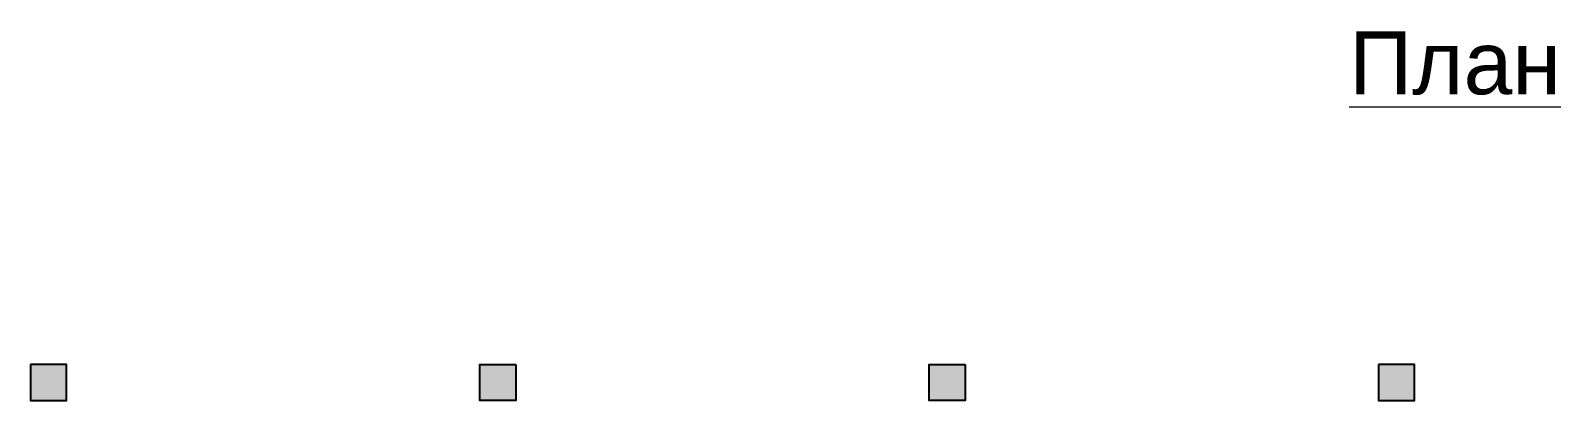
# Model space of a CAD drawing. Header units: inches. Extents: x 2870606 to 3671143, y -733551 to -473558.
# Drawn here: x 3200911 to 3217837, y -608545 to -604426 of the extents above; entities that cross this region are included whole.
import ezdxf

# ---------------------------------------------------------------- set-up
doc = ezdxf.new("R2010")
doc.units = ezdxf.units.IN
doc.header["$MEASUREMENT"] = 0
doc.layers.add('01', color=7, linetype='Continuous')
doc.styles.add('ira', font='arial.ttf', dxfattribs={"height": 3})

msp = doc.modelspace()

# ---------------------------------------------------------------- hatches: boundary and pattern name
h = msp.add_hatch(color=256)
h.dxf.hatch_style = 1
h.paths.add_polyline_path([(3201311.26, -608545.19), (3201311.26, -608145.19), (3200911.26, -608145.19), (3200911.26, -608545.19)])
h = msp.add_hatch(color=256)
h.dxf.hatch_style = 1
h.paths.add_polyline_path([(3205911.26, -608545.19), (3205911.26, -608145.19), (3206311.26, -608145.19), (3206311.26, -608545.19)])
h = msp.add_hatch(color=256)
h.dxf.hatch_style = 1
h.paths.add_polyline_path([(3210911.26, -608545.19), (3210911.26, -608145.19), (3211311.26, -608145.19), (3211311.26, -608545.19)])
h = msp.add_hatch(color=256)
h.dxf.hatch_style = 1
h.paths.add_polyline_path([(3216311.26, -608545.19), (3216311.26, -608145.19), (3215911.26, -608145.19), (3215911.26, -608545.19)])

# ---------------------------------------------------------------- linework, layer by layer
for points in [[(3200911.26, -608145.19), (3200911.26, -608545.19), (3201311.26, -608545.19), (3201311.26, -608145.19)], [(3206311.26, -608145.19), (3206311.26, -608545.19), (3205911.26, -608545.19), (3205911.26, -608145.19)], [(3211311.26, -608145.19), (3211311.26, -608545.19), (3210911.26, -608545.19), (3210911.26, -608145.19)], [(3215911.26, -608145.19), (3215911.26, -608545.19), (3216311.26, -608545.19), (3216311.26, -608145.19)]]:
    msp.add_lwpolyline(points, close=True)

# ---------------------------------------------------------------- texts
at = {"layer": '01', "lineweight": 20, "style": 'ira'}
msp.add_text('%%UПлан подвала на отм. -7.500', height=700, dxfattribs=at).set_placement((3215584.44, -605136.71, 7.15))

doc.saveas('drawing.dxf')
